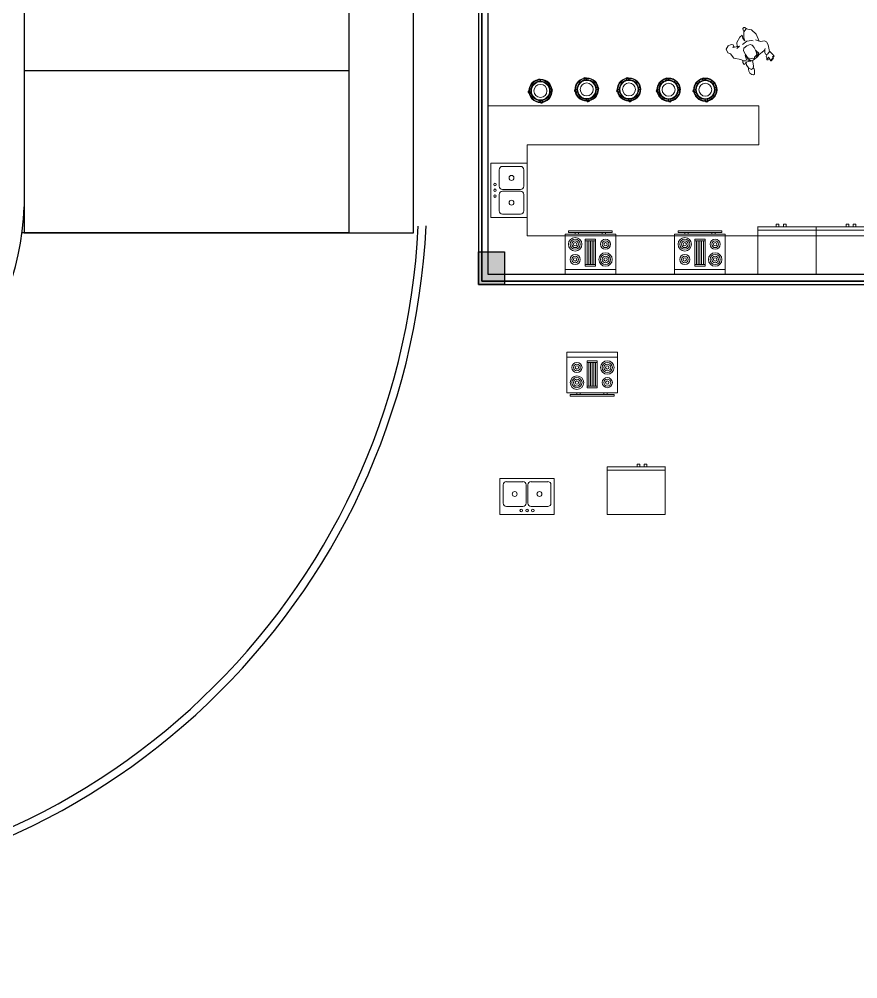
# Model space of a CAD drawing. Header units: millimetres. Extents: x 2508 to 2607, y 837 to 997.
# Drawn here: x 2541.64 to 2554.57, y 932.51 to 947.29 of the extents above; entities that cross this region are included whole.
import ezdxf

# ---------------------------------------------------------------- set-up
doc = ezdxf.new("R2010")
doc.units = ezdxf.units.MM
doc.linetypes.add('DASHED', pattern=[19.05, 12.7, -6.35])
for name, color, linetype, lineweight in [('MOBILIARIO', 181, 'Continuous', 9), ('PAREDES', 7, 'Continuous', 50), ('PERSONAS', 151, 'Continuous', 0)]:
    doc.layers.add(name, color=color, linetype=linetype, lineweight=lineweight)

# ---------------------------------------------------------------- blocks, each defined once
blk = doc.blocks.new('A$C645E06D5')
for p, q in [((-0.11, 0.09), (-0.12, 0.11)), ((-0.09, 0.11), (-0.1, 0.13)), ((0.09, 0.11), (0.11, 0.13)), ((0.12, 0.09), (0.13, 0.11)), ((-0.11, -0.09), (-0.12, -0.11)), ((-0.09, -0.11), (-0.1, -0.13)), ((0.09, -0.11), (0.11, -0.13)), ((0.12, -0.09), (0.13, -0.11))]:
    blk.add_line(p, q)
for radius in [0.18, 0.17, 0.15, 0.14, 0.1]:
    blk.add_circle((0, 0), radius)
for centre, radius, start, end in [((-0.11, 0.12), 0.0224, 63.4349, 206.5651), ((-0.11, 0.12), 0.0283, 225, 270), ((-0.11, 0.12), 0.0224, 333.4349, 26.5651), ((0.12, 0.12), 0.0224, 153.4349, 206.5651), ((0.12, 0.12), 0.0224, 333.4349, 116.5651), ((0.12, 0.12), 0.03, 270, 315), ((-0.11, -0.12), 0.0224, 153.4349, 296.5651), ((-0.11, -0.12), 0.0283, 90, 135), ((-0.11, -0.12), 0.0224, 333.4349, 26.5651), ((0.12, -0.12), 0.0224, 153.4349, 206.5651), ((0.12, -0.12), 0.0224, 243.4349, 26.5651), ((0.12, -0.12), 0.03, 45, 90)]:
    blk.add_arc(centre, radius, start, end)
blk = doc.blocks.new('tgyery4')
at = {"layer": 'PERSONAS'}
for points in [[(-0.202, 0.197), (-0.168, 0.227), (-0.165, 0.251), (-0.156, 0.271), (-0.17, 0.281), (-0.183, 0.257), (-0.196, 0.249), (-0.2, 0.316), (-0.209, 0.323), (-0.214, 0.317), (-0.218, 0.297), (-0.227, 0.319), (-0.236, 0.317), (-0.238, 0.294), (-0.246, 0.305), (-0.255, 0.303), (-0.257, 0.273), (-0.27, 0.283), (-0.279, 0.281), (-0.271, 0.242), (-0.257, 0.18)], [(0.152, 0.217), (0.175, 0.275), (0.177, 0.314), (0.16, 0.347), (0.144, 0.363), (0.125, 0.362), (0.11, 0.342), (0.09, 0.31), (0.086, 0.277), (0.083, 0.257)], [(-0.162, -0.081), (-0.189, -0.05), (-0.216, -0.023), (-0.271, 0.003), (-0.292, 0.03), (-0.293, 0.084), (-0.273, 0.134), (-0.255, 0.185), (-0.214, 0.198), (-0.191, 0.196), (-0.183, 0.187), (-0.185, 0.156), (-0.205, 0.122), (-0.222, 0.111), (-0.192, 0.124), (-0.152, 0.13), (-0.088, 0.143), (-0.053, 0.159), (0.027, 0.166), (0.067, 0.162), (0.109, 0.146), (0.135, 0.139), (0.161, 0.15), (0.173, 0.157), (0.183, 0.146), (0.184, 0.115), (0.168, 0.089)], [(-0.038, 0.159), (-0.075, 0.111), (-0.082, 0.062), (-0.1, 0.119), (-0.062, 0.141), (-0.089, 0.139), (-0.045, 0.159)], [(0.041, 0.165), (0.058, 0.218), (0.074, 0.246), (0.096, 0.273), (0.127, 0.275), (0.15, 0.238), (0.157, 0.183), (0.139, 0.141)], [(0.074, 0.159), (0.1, 0.143), (0.069, 0.141), (0.113, 0.108), (0.093, 0.038), (0.083, 0.111), (0.058, 0.159)], [(0.129, 0.119), (0.161, 0.1), (0.188, 0.06), (0.267, -0.014), (0.28, -0.098), (0.304, -0.131), (0.297, -0.192), (0.245, -0.22), (0.197, -0.214), (0.172, -0.192), (0.177, -0.168), (0.199, -0.163), (0.098, -0.128), (0.153, -0.12)], [(0.132, -0.139), (0.107, -0.196), (0.021, -0.242), (-0.025, -0.247), (-0.005, -0.201), (-0.016, -0.153), (-0.025, -0.203), (-0.071, -0.282), (-0.128, -0.304), (-0.189, -0.247), (-0.216, -0.15), (-0.202, -0.037)], [(0.048, -0.124), (-0.04, -0.133), (-0.106, -0.107), (-0.124, -0.087)], [(-0.078, -0.285), (-0.078, -0.31), (-0.088, -0.332), (-0.106, -0.337), (-0.122, -0.33), (-0.134, -0.299)]]:
    blk.add_lwpolyline(points, dxfattribs=at)
blk.add_lwpolyline([(0.008, 0.157), (0.021, 0.139), (0.045, 0.13), (0.067, 0.111), (0.082, 0.088), (0.089, 0.032), (0.083, -0.03), (0.056, -0.067), (-0.001, -0.073), (-0.054, -0.063), (-0.075, -0.038), (-0.084, 0.005), (-0.08, 0.054), (-0.071, 0.095), (-0.062, 0.121), (-0.042, 0.132), (-0.012, 0.137), (-0.005, 0.152)], close=True, dxfattribs=at)
blk = doc.blocks.new('RECTANG')
for p, q in [((1, 1), (0, 1)), ((0, 1), (0, 0)), ((1, 0), (1, 1)), ((0, 0), (1, 0))]:
    blk.add_line(p, q)
blk = doc.blocks.new('QE2FETG')
at = {"layer": 'MOBILIARIO'}
for p, q in [((2612.231, 948.255), (2612.231, 947.975)), ((2612.536, 948.305), (2612.282, 948.305)), ((2612.586, 947.975), (2612.586, 948.255)), ((2612.612, 948.255), (2612.612, 947.975)), ((2612.917, 948.305), (2612.663, 948.305)), ((2612.967, 947.975), (2612.967, 948.255)), ((2612.282, 947.924), (2612.536, 947.924)), ((2612.663, 947.924), (2612.917, 947.924))]:
    blk.add_line(p, q, dxfattribs=at)
for centre, radius in [((2612.409, 948.115), 0.0381), ((2612.79, 948.115), 0.0381), ((2612.51, 947.861), 0.0201), ((2612.599, 947.861), 0.0201), ((2612.688, 947.861), 0.0201)]:
    blk.add_circle(centre, radius, dxfattribs=at)
for centre, start, end in [((2612.282, 948.255), 90, 180), ((2612.536, 948.255), 0, 90), ((2612.663, 948.255), 90, 180), ((2612.917, 948.255), 0, 90), ((2612.282, 947.975), 180, 270), ((2612.536, 947.975), 270, 0), ((2612.663, 947.975), 180, 270), ((2612.917, 947.975), 270, 0)]:
    blk.add_arc(centre, 0.0508, start, end, dxfattribs=at)
at = {"layer": 'MOBILIARIO', "color": 0, "xscale": 0.558799720600035, "yscale": 0.8381995809000525, "zscale": 0.558799720600035, "rotation": 90}
blk.add_blockref('RECTANG', (2613.018, 947.797), dxfattribs=at)
blk = doc.blocks.new('FEWEF')
at = {"layer": 'MOBILIARIO'}
for p, q in [((2613.992, 950.221), (2613.212, 950.221)), ((2613.68, 950.143), (2613.524, 950.143)), ((2613.55, 949.779), (2613.55, 950.143)), ((2613.576, 950.143), (2613.576, 949.779)), ((2613.602, 949.779), (2613.602, 950.143)), ((2613.628, 950.143), (2613.628, 949.779)), ((2613.654, 949.779), (2613.654, 950.143)), ((2613.368, 949.675), (2613.368, 949.649)), ((2613.42, 949.649), (2613.42, 949.675)), ((2613.524, 949.779), (2613.68, 949.779)), ((2613.784, 949.649), (2613.784, 949.675)), ((2613.836, 949.675), (2613.836, 949.649))]:
    blk.add_line(p, q, dxfattribs=at)
for points in [[(2613.992, 949.675), (2613.992, 950.299), (2613.212, 950.299), (2613.212, 949.675)], [(2613.68, 949.753), (2613.68, 950.169), (2613.524, 950.169), (2613.524, 949.753)], [(2613.94, 949.623), (2613.94, 949.649), (2613.264, 949.649), (2613.264, 949.623)]]:
    blk.add_lwpolyline(points, close=True, dxfattribs=at)
for centre, radius in [((2613.368, 950.065), 0.078), ((2613.368, 950.065), 0.052), ((2613.836, 950.065), 0.104), ((2613.836, 950.065), 0.078), ((2613.836, 950.065), 0.052), ((2613.367, 950.065), 0.026), ((2613.836, 950.065), 0.026), ((2613.368, 949.831), 0.104), ((2613.368, 949.831), 0.078), ((2613.368, 949.831), 0.052), ((2613.368, 949.831), 0.026), ((2613.836, 949.831), 0.078), ((2613.836, 949.831), 0.052), ((2613.836, 949.831), 0.026)]:
    blk.add_circle(centre, radius, dxfattribs=at)
blk = doc.blocks.new('2QWEFR')
at = {"layer": 'MOBILIARIO'}
for p, q in [((2614.733, 948.534), (2613.832, 948.534)), ((2613.832, 948.534), (2613.832, 947.797)), ((2614.294, 948.534), (2614.294, 948.576)), ((2614.294, 948.576), (2614.335, 948.576)), ((2614.335, 948.576), (2614.335, 948.534)), ((2614.403, 948.534), (2614.403, 948.576)), ((2614.403, 948.576), (2614.444, 948.576)), ((2614.444, 948.576), (2614.444, 948.534)), ((2614.729, 947.797), (2614.729, 948.522)), ((2614.729, 948.481), (2613.832, 948.481)), ((2613.832, 947.797), (2613.832, 947.855)), ((2613.832, 947.797), (2614.729, 947.797))]:
    blk.add_line(p, q, dxfattribs=at)

msp = doc.modelspace()

# ---------------------------------------------------------------- hatches: boundary and pattern name
h = msp.add_hatch()
h.set_pattern_fill('AR-CONC', color=256, scale=0.25)
h.set_pattern_definition([(50, (-86.14, -278.19), (45.54617, -3.98477), [4.7625, -52.3875]), (355, (-86.14, -278.19), (-8.81086, 47.7642), [3.81, -41.91015]), (100.4514, (-82.344, -278.523), (36.7353, 43.77944), [4.0475, -44.52256]), (46.1842, (-86.14, -265.49), (67.7698, -10.5106), [7.1437, -78.5812]), (96.6356, (-80.49, -266.37), (59.351, 61.8565), [6.0713, -66.7839]), (351.1842, (-86.14, -265.49), (59.351, 61.8565), [5.715, -62.865]), (21, (-79.79, -268.666), (37.9036, -25.5663), [4.7625, -52.3875]), (326, (-79.79, -268.666), (15.4505, 46.047), [3.81, -41.91]), (71.4514, (-76.63, -270.797), (53.3541, 20.4807), [4.0475, -44.5225]), (37.5, (-86.14, -278.191), (0.77215, 21.13876), [0, -41.402, 0, -42.545, 0, -42.06875]), (7.5, (-86.14, -278.19), (16.70492, 25.04514), [0, -24.257, 0, -40.4495, 0, -16.03375]), (327.5, (-100.3, -278.191), (33.89765, -1.43219), [0, -15.875, 0, -49.53, 0, -65.7225]), (317.5, (-106.65, -278.19), (37.0323, 6.35662), [0, -20.6375, 0, -32.893, 0, -46.6725])])
h.paths.add_polyline_path([(2568.919, 939.655), (2584.969, 939.655), (2584.969, 942.707), (2584.919, 942.707), (2584.919, 939.705), (2568.869, 939.705), (2568.869, 937.03), (2568.869, 935.33), (2568.869, 932.555), (2554.819, 932.555), (2554.819, 943.255), (2548.769, 943.255), (2548.769, 955.455), (2551.769, 955.455), (2551.769, 960.355), (2573.569, 960.355), (2573.569, 955.355), (2573.619, 955.355), (2573.619, 960.405), (2551.719, 960.405), (2551.719, 955.505), (2548.719, 955.505), (2548.719, 943.205), (2554.769, 943.205), (2554.769, 932.505), (2568.919, 932.505)])
msp.add_hatch(color=256).paths.add_polyline_path([(2549.119, 943.705), (2549.119, 943.205), (2548.719, 943.205), (2548.719, 943.705)])

# ---------------------------------------------------------------- linework, layer by layer
for p, q in [((2541.719, 961.5), (2541.719, 944)), ((2547.719, 944), (2547.719, 960)), ((2546.719, 955.505), (2546.719, 944)), ((2548.769, 955.455), (2548.769, 943.255)), ((2548.869, 943.355), (2548.869, 952.255)), ((2546.719, 949), (2546.719, 944)), ((2546.719, 944), (2541.683, 944)), ((2546.719, 944), (2547.719, 944)), ((2554.819, 943.355), (2548.869, 943.355)), ((2548.719, 943.205), (2548.719, 943.205)), ((2548.769, 943.255), (2554.819, 943.255))]:
    msp.add_line(p, q)
at = {"linetype": 'DASHED', "ltscale": 0.7}
for p, q in [((2541.719, 946.5), (2546.719, 946.5)), ((2541.719, 944), (2546.719, 944))]:
    msp.add_line(p, q, dxfattribs=at)
for points in [[(2573.569, 955.355), (2573.619, 955.355), (2573.619, 960.405), (2551.719, 960.405), (2551.719, 955.505), (2548.719, 955.505), (2548.719, 943.205), (2554.769, 943.205), (2554.769, 932.505), (2568.919, 932.505), (2568.919, 939.655), (2584.969, 939.655)], [(2584.919, 939.705), (2568.869, 939.705), (2568.869, 932.555), (2554.819, 932.555), (2554.819, 943.255), (2548.769, 943.255), (2548.769, 955.455), (2551.769, 955.455), (2551.769, 960.355), (2573.569, 960.355), (2573.569, 955.355), (2573.619, 955.355), (2573.619, 955.355)], [(2571.319, 955.455), (2571.319, 955.355), (2573.569, 955.355), (2573.569, 960.355), (2551.769, 960.355), (2551.769, 955.455), (2548.769, 955.455), (2548.769, 943.255), (2554.819, 943.255), (2554.819, 932.555)], [(2549.119, 943.705), (2549.119, 943.205), (2548.719, 943.205), (2548.719, 943.705), (2549.119, 943.705)]]:
    msp.add_lwpolyline(points)
at = {"color": 3}
for points in [[(2573.619, 960.405), (2551.719, 960.405), (2551.719, 955.505), (2548.719, 955.505), (2548.719, 943.205), (2554.769, 943.205)], [(2554.819, 943.355), (2549.119, 943.355), (2548.869, 943.355), (2548.869, 951.855), (2548.869, 952.255), (2553.769, 952.255), (2553.769, 954.255), (2553.669, 954.255), (2553.669, 952.355), (2548.869, 952.325), (2548.869, 955.355), (2552.469, 955.355), (2552.469, 954.355), (2552.569, 954.355), (2552.569, 955.355), (2553.769, 955.355), (2553.769, 955.455), (2551.869, 955.455), (2551.869, 960.255), (2554.869, 960.255)]]:
    msp.add_lwpolyline(points, dxfattribs=at)
at = {"color": 251}
for radius, start, end in [(4.673, 285.5601, 357.2667), (10.873, 269.9115, 357.2667), (10.753, 269.9115, 357.2309)]:
    msp.add_arc((2537.051, 944.623), radius, start, end, dxfattribs=at)
at = {"layer": 'MOBILIARIO'}
for p, q in [((2548.869, 945.955), (2553.041, 945.955)), ((2553.041, 945.955), (2553.041, 945.355)), ((2553.041, 945.355), (2549.469, 945.355)), ((2549.469, 943.955), (2553.869, 943.955)), ((2553.869, 943.955), (2554.819, 943.955))]:
    msp.add_line(p, q, dxfattribs=at)
msp.add_lwpolyline([(2549.469, 945.355), (2549.469, 943.955)], dxfattribs=at)

# ---------------------------------------------------------------- block references
at = {"layer": 'MOBILIARIO', "color": 251, "lineweight": 18, "rotation": 211.1018751757425}
msp.add_blockref('tgyery4', (2552.892, 946.818), dxfattribs=at)
at = {"layer": 'MOBILIARIO', "color": 7, "xscale": -1, "rotation": 51.51789228362659}
for p in [(2549.675, 946.186), (2550.388, 946.208), (2551.039, 946.208), (2551.65, 946.204), (2552.216, 946.204)]:
    msp.add_blockref('A$C645E06D5', p, dxfattribs=at)
at = {"layer": 'MOBILIARIO', "color": 3, "lineweight": 0, "rotation": 270}
msp.add_blockref('QE2FETG', (1601.113, 3557.254), dxfattribs=at)
at = {"layer": 'MOBILIARIO', "color": 3, "lineweight": 0, "xscale": -1}
msp.add_blockref('2QWEFR', (5167.754, -4.442), dxfattribs=at)
at = {"layer": 'MOBILIARIO', "color": 3, "lineweight": 0}
msp.add_blockref('2QWEFR', (-59.91, -4.442), dxfattribs=at)
at = {"layer": 'MOBILIARIO', "color": 3, "lineweight": 0, "xscale": -1, "rotation": 180}
for p in [(-63.158, 1893.654), (-61.469, 1893.654)]:
    msp.add_blockref('FEWEF', p, dxfattribs=at)
at = {"layer": 'PAREDES', "color": 3, "lineweight": 0}
for name in ['FEWEF', '2QWEFR', 'QE2FETG']:
    msp.add_blockref(name, (-63.131, -8.14), dxfattribs=at)

doc.saveas('drawing.dxf')
